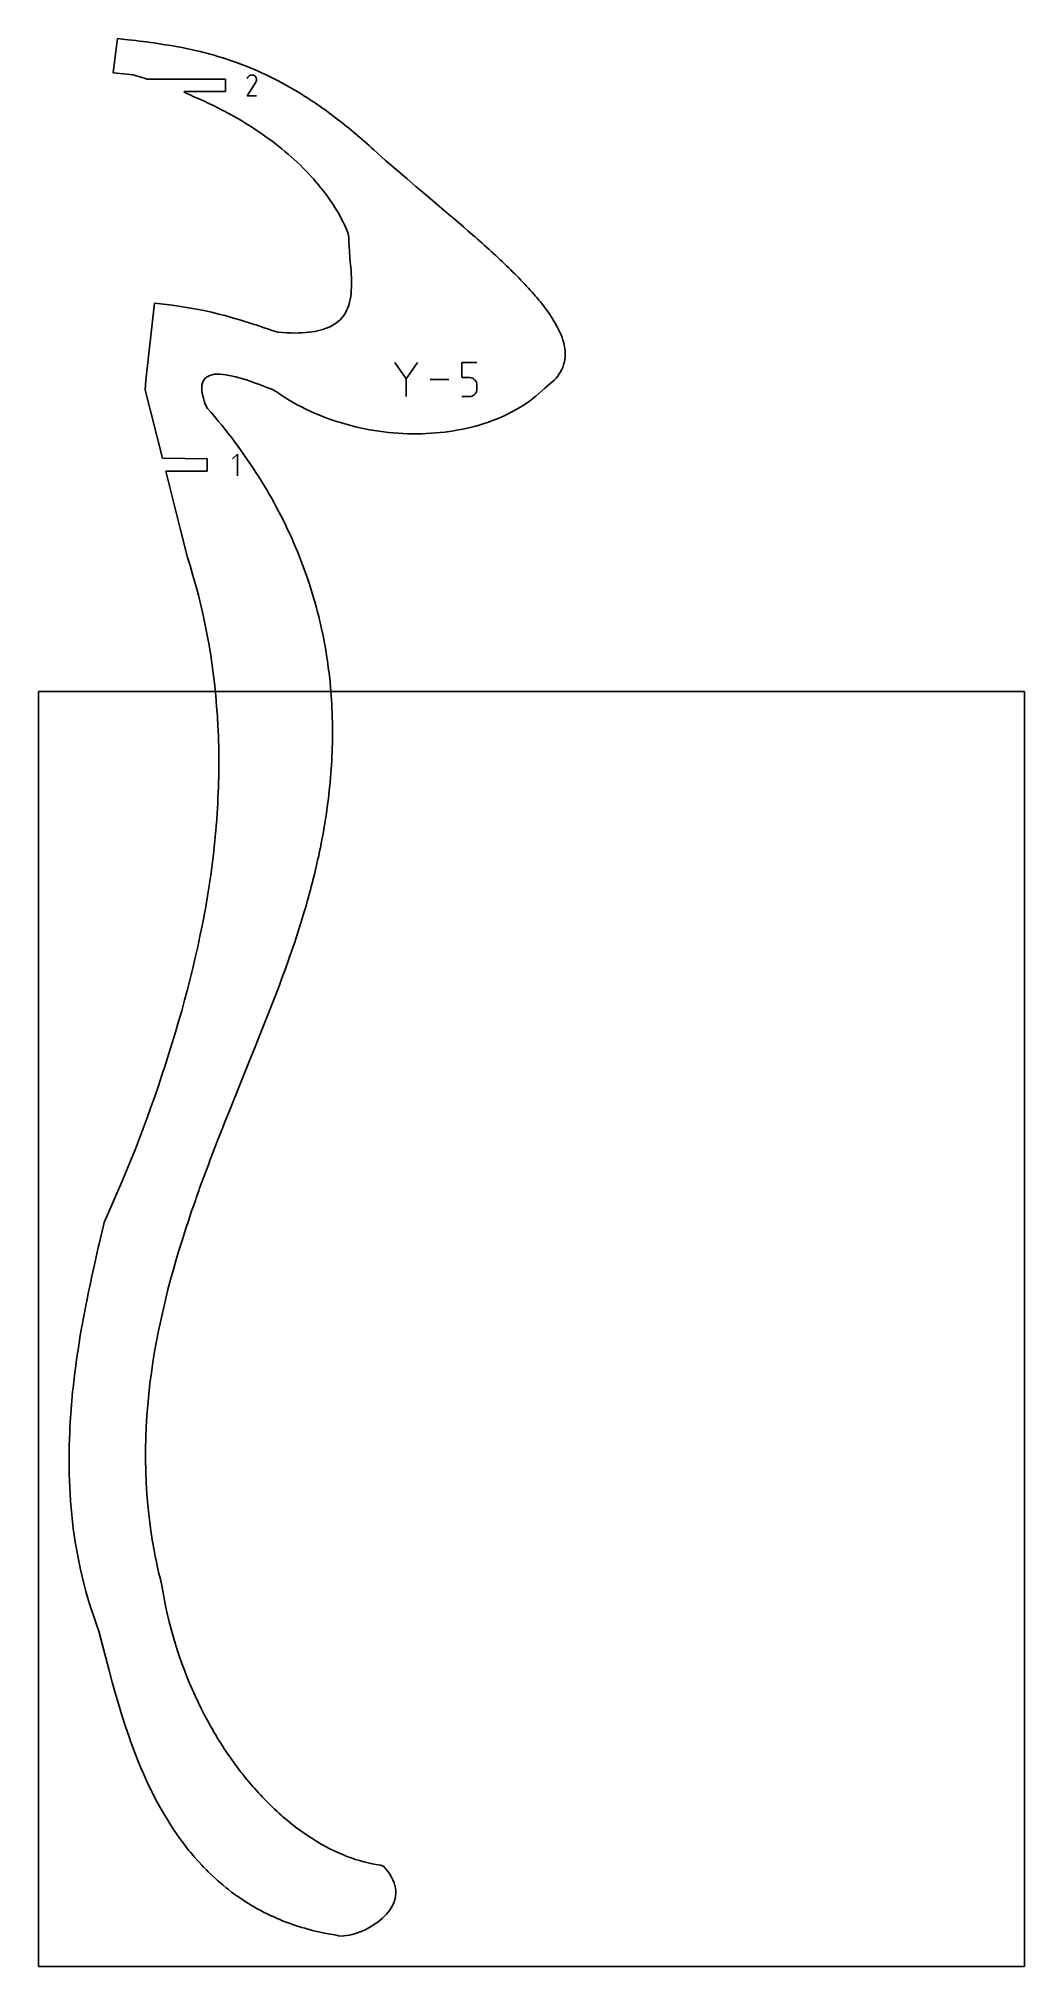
# Model space of a CAD drawing. Extents: x 0 to 216, y 0 to 423.
import ezdxf

# ---------------------------------------------------------------- set-up
doc = ezdxf.new("R2010")
doc.units = 0

msp = doc.modelspace()

# ---------------------------------------------------------------- linework, layer by layer
at = {"layer": 'annotation', "color": 1}
for p, q in [((45.953405, 414.196619), (45.84808, 414.047267)), ((46.079771, 414.321294), (45.953405, 414.196619)), ((46.223336, 414.420292), (46.079771, 414.321294)), ((46.380255, 414.492616), (46.223336, 414.420292)), ((46.546686, 414.537266), (46.380255, 414.492616)), ((46.718786, 414.553246), (46.546686, 414.537266)), ((46.892711, 414.539555), (46.718786, 414.553246)), ((47.064618, 414.495197), (46.892711, 414.539555)), ((47.230664, 414.419171), (47.064618, 414.495197)), ((47.379174, 414.313715), (47.230664, 414.419171)), ((47.230664, 414.419171), (47.230664, 414.419171)), ((47.503345, 414.187168), (47.379174, 414.313715)), ((47.602072, 414.043408), (47.503345, 414.187168)), ((45.712505, 410.001982), (47.580306, 413.008902)), ((47.733863, 410.001982), (45.712505, 410.001982)), ((45.84808, 414.047267), (45.715359, 413.79267)), ((47.580306, 413.008902), (47.582538, 413.011665)), ((47.580306, 413.008902), (47.580306, 413.008902)), ((47.582538, 413.011665), (47.58468, 413.014451)), ((47.58468, 413.014451), (47.586743, 413.017285)), ((47.586743, 413.017285), (47.588744, 413.020189)), ((47.588744, 413.020189), (47.590695, 413.023187)), ((47.590695, 413.023187), (47.59261, 413.026302)), ((47.59261, 413.026302), (47.594505, 413.029558)), ((47.594505, 413.029558), (47.596393, 413.032979)), ((47.596393, 413.032979), (47.598287, 413.036588)), ((47.598287, 413.036588), (47.675408, 413.202173)), ((47.598287, 413.036588), (47.598287, 413.036588)), ((47.674251, 413.886315), (47.602072, 414.043408)), ((47.718778, 413.719766), (47.674251, 413.886315)), ((47.675408, 413.202173), (47.720461, 413.373817)), ((47.73455, 413.547641), (47.718778, 413.719766)), ((47.720461, 413.373817), (47.73455, 413.547641)), ((80.480805, 347.957055), (77.983609, 351.568342)), ((82.977532, 351.568342), (80.480805, 347.957055)), ((92.686034, 348.234287), (92.686034, 351.568107)), ((92.686034, 351.568107), (96.010934, 351.568107)), ((80.480805, 348.247667), (80.480805, 344.081448)), ((89.879329, 347.824895), (85.78588, 347.824895)), ((94.348484, 348.234287), (92.686034, 348.234287)), ((94.646985, 348.207604), (94.348484, 348.234287)), ((94.928067, 348.13065), (94.646985, 348.207604)), ((95.187003, 348.008064), (94.928067, 348.13065)), ((95.419069, 347.844489), (95.187003, 348.008064)), ((95.619538, 347.644564), (95.419069, 347.844489)), ((95.783685, 347.41293), (95.619538, 347.644564)), ((95.906784, 347.154228), (95.783685, 347.41293)), ((95.984109, 346.873099), (95.906784, 347.154228)), ((96.010934, 346.574184), (95.984109, 346.873099)), ((96.010934, 345.746011), (96.010934, 346.574184)), ((96.010934, 346.574184), (96.010934, 346.574184)), ((92.686034, 344.081683), (94.348484, 344.081683)), ((94.348484, 344.081683), (94.646861, 344.108511)), ((94.348484, 344.081683), (94.348484, 344.081683)), ((94.646861, 344.108511), (94.927877, 344.185854)), ((94.927877, 344.185854), (95.186795, 344.309001)), ((95.186795, 344.309001), (95.418876, 344.473243)), ((95.418876, 344.473243), (95.619384, 344.67387)), ((95.619384, 344.67387), (95.783581, 344.90617)), ((95.783581, 344.90617), (95.90673, 345.165434)), ((95.90673, 345.165434), (95.984093, 345.446951)), ((95.984093, 345.446951), (96.010934, 345.746011)), ((43.548785, 331.466229), (42.481684, 330.398826)), ((43.548785, 326.666229), (43.548785, 331.466229))]:
    msp.add_line(p, q, dxfattribs=at)
at = {"layer": 'boundary', "color": 5}
for p, q in [((17.299053, 422.538371), (16.797553, 418.572219)), ((18.87851, 422.359736), (17.299053, 422.538371)), ((16.797553, 418.572219), (16.366465, 415.040113)), ((20.450786, 422.181839), (18.87851, 422.359736)), ((21.276117, 422.0829), (20.450786, 422.181839)), ((22.040317, 421.991191), (21.276117, 422.0829)), ((22.877444, 421.884776), (22.040317, 421.991191)), ((23.638697, 421.787933), (22.877444, 421.884776)), ((24.486996, 421.672242), (23.638697, 421.787933)), ((25.246042, 421.568684), (24.486996, 421.672242)), ((26.104907, 421.442243), (25.246042, 421.568684)), ((26.862379, 421.330583), (26.104907, 421.442243)), ((27.731141, 421.191503), (26.862379, 421.330583)), ((28.487694, 421.070267), (27.731141, 421.191503)), ((29.365754, 420.916815), (28.487694, 421.070267)), ((30.122063, 420.784502), (29.365754, 420.916815)), ((31.008959, 420.615025), (30.122063, 420.784502)), ((31.765788, 420.470226), (31.008959, 420.615025)), ((32.660971, 420.282991), (31.765788, 420.470226)), ((33.418994, 420.124218), (32.660971, 420.282991)), ((34.322006, 419.917563), (33.418994, 420.124218)), ((35.082, 419.743308), (34.322006, 419.917563)), ((35.917262, 419.538821), (35.082, 419.743308)), ((36.755142, 419.324226), (35.917262, 419.538821)), ((37.595564, 419.099486), (36.755142, 419.324226)), ((38.438716, 418.864026), (37.595564, 419.099486)), ((39.284581, 418.617468), (38.438716, 418.864026)), ((40.133272, 418.359347), (39.284581, 418.617468)), ((40.984775, 418.089403), (40.133272, 418.359347)), ((16.366465, 415.040113), (18.647095, 414.793569)), ((18.647095, 414.793569), (20.717871, 414.569879)), ((20.717871, 414.569879), (21.373941, 414.375514)), ((21.373941, 414.375514), (21.947474, 414.20576)), ((21.947474, 414.20576), (22.59154, 414.007578)), ((41.839259, 417.807175), (40.984775, 418.089403)), ((42.696715, 417.512264), (41.839259, 417.807175)), ((43.557259, 417.204294), (42.696715, 417.512264)), ((44.420907, 416.882884), (43.557259, 417.204294)), ((45.287805, 416.547638), (44.420907, 416.882884)), ((46.158116, 416.198084), (45.287805, 416.547638)), ((47.03178, 415.834137), (46.158116, 416.198084)), ((47.908996, 415.455001), (47.03178, 415.834137)), ((48.789781, 415.060568), (47.908996, 415.455001)), ((49.674404, 414.650179), (48.789781, 415.060568)), ((50.562767, 414.223826), (49.674404, 414.650179)), ((51.455121, 413.78085), (50.562767, 414.223826)), ((22.59154, 414.007578), (23.160464, 413.832713)), ((23.160464, 413.832713), (23.730903, 413.650688)), ((23.730903, 413.650688), (40.907583, 413.650688)), ((40.907582, 410.904688), (31.775055, 410.904688)), ((31.775055, 410.904688), (32.27455, 410.548499)), ((32.27455, 410.548499), (32.828329, 410.316786)), ((32.828329, 410.316786), (33.341323, 410.102521)), ((33.341323, 410.102521), (33.886418, 409.867209)), ((33.886418, 409.867209), (34.392205, 409.649323)), ((40.907583, 413.650688), (40.907582, 410.904688)), ((52.351571, 413.320876), (51.455121, 413.78085)), ((53.252227, 412.843675), (52.351571, 413.320876)), ((54.157161, 412.348804), (53.252227, 412.843675)), ((55.066503, 411.835858), (54.157161, 412.348804)), ((55.980555, 411.304333), (55.066503, 411.835858)), ((56.899294, 410.754187), (55.980555, 411.304333)), ((57.822941, 410.184768), (56.899294, 410.754187)), ((58.3162, 409.872702), (57.822941, 410.184768)), ((58.751602, 409.59565), (58.3162, 409.872702)), ((34.392205, 409.649323), (34.928803, 409.410349)), ((34.928803, 409.410349), (35.427247, 409.188848)), ((35.427247, 409.188848), (35.955521, 408.946195)), ((35.955521, 408.946195), (36.446538, 408.721143)), ((36.446538, 408.721143), (36.966618, 408.4751)), ((36.966618, 408.4751), (37.45015, 408.24676)), ((37.45015, 408.24676), (37.962188, 407.997036)), ((37.962188, 407.997036), (38.438129, 407.765424)), ((38.438129, 407.765424), (38.942236, 407.512188)), ((38.942236, 407.512188), (39.410524, 407.277592)), ((39.410524, 407.277592), (39.906776, 407.02071)), ((39.906776, 407.02071), (40.367345, 406.783015)), ((40.367345, 406.783015), (40.85586, 406.522833)), ((40.85586, 406.522833), (41.308709, 406.282235)), ((41.308709, 406.282235), (41.789592, 406.018609)), ((41.789592, 406.018609), (42.707921, 405.508218)), ((59.246114, 409.274126), (58.751602, 409.59565)), ((59.685466, 408.986686), (59.246114, 409.274126)), ((60.181205, 408.655578), (59.685466, 408.986686)), ((60.624665, 408.357451), (60.181205, 408.655578)), ((61.121724, 408.016446), (60.624665, 408.357451)), ((61.569428, 407.707364), (61.121724, 408.016446)), ((62.067775, 407.356614), (61.569428, 407.707364)), ((62.519885, 407.036282), (62.067775, 407.356614)), ((63.019547, 406.675698), (62.519885, 407.036282)), ((63.476186, 406.343805), (63.019547, 406.675698)), ((63.977242, 405.973176), (63.476186, 406.343805)), ((64.438615, 405.629432), (63.977242, 405.973176)), ((42.707921, 405.508218), (43.61082, 404.991813)), ((43.61082, 404.991813), (44.498462, 404.469501)), ((44.498462, 404.469501), (45.370811, 403.941466)), ((45.370811, 403.941466), (46.227847, 403.407722)), ((46.227847, 403.407722), (47.069695, 402.868649)), ((47.069695, 402.868649), (47.896254, 402.324291)), ((47.896254, 402.324291), (48.707679, 401.774742)), ((48.707679, 401.774742), (49.503952, 401.220166)), ((64.941032, 405.248788), (64.438615, 405.629432)), ((65.407207, 404.892972), (64.941032, 405.248788)), ((65.911035, 404.502221), (65.407207, 404.892972)), ((66.382199, 404.134038), (65.911035, 404.502221)), ((66.887513, 403.733054), (66.382199, 404.134038)), ((67.363838, 403.352122), (66.887513, 403.733054)), ((67.8707, 402.940893), (67.363838, 403.352122)), ((68.352383, 402.5469), (67.8707, 402.940893)), ((68.860777, 402.125292), (68.352383, 402.5469)), ((69.347897, 401.717949), (68.860777, 402.125292)), ((69.857914, 401.286086), (69.347897, 401.717949)), ((49.503952, 401.220166), (50.285012, 400.660805)), ((50.285012, 400.660805), (51.050884, 400.096666)), ((51.050884, 400.096666), (51.801603, 399.527988)), ((51.801603, 399.527988), (52.537221, 398.954755)), ((52.537221, 398.954755), (53.25773, 398.377365)), ((53.25773, 398.377365), (53.96315, 397.795839)), ((53.96315, 397.795839), (54.653423, 397.210172)), ((54.653423, 397.210172), (55.328597, 396.620746)), ((70.350643, 400.865257), (69.857914, 401.286086)), ((70.862324, 400.422848), (70.350643, 400.865257)), ((71.360803, 399.988099), (70.862324, 400.422848)), ((71.874225, 399.535324), (71.360803, 399.988099)), ((72.378641, 399.086327), (71.874225, 399.535324)), ((72.893908, 398.622909), (72.378641, 399.086327)), ((73.404451, 398.159534), (72.893908, 398.622909)), ((74.253121, 397.398084), (73.404451, 398.159534)), ((75.109562, 396.622519), (74.253121, 397.398084)), ((55.328597, 396.620746), (55.988649, 396.027639)), ((55.988649, 396.027639), (56.633621, 395.430908)), ((56.633621, 395.430908), (57.263483, 394.830756)), ((57.263483, 394.830756), (57.878228, 394.227269)), ((57.878228, 394.227269), (58.477899, 393.620676)), ((58.477899, 393.620676), (59.062443, 393.011085)), ((59.062443, 393.011085), (59.63188, 392.398601)), ((75.994498, 395.844783), (75.109562, 396.622519)), ((76.900241, 395.041365), (75.994498, 395.844783)), ((78.74011, 393.459817), (76.900241, 395.041365)), ((80.696601, 391.762497), (78.74011, 393.459817)), ((59.63188, 392.398601), (60.186204, 391.783516)), ((60.186204, 391.783516), (60.725373, 391.165681)), ((60.725373, 391.165681), (61.24936, 390.545479)), ((61.24936, 390.545479), (61.758269, 389.922852)), ((61.758269, 389.922852), (62.251984, 389.298164)), ((62.251984, 389.298164), (62.730546, 388.671521)), ((82.618079, 390.138552), (80.696601, 391.762497)), ((84.709245, 388.354722), (82.618079, 390.138552)), ((62.730546, 388.671521), (63.193878, 388.042918)), ((63.193878, 388.042918), (63.642024, 387.412615)), ((63.642024, 387.412615), (64.074971, 386.780705)), ((64.074971, 386.780705), (64.492739, 386.147237)), ((64.492739, 386.147237), (64.895214, 385.512483)), ((64.895214, 385.512483), (65.282389, 384.876538)), ((65.282389, 384.876538), (65.654327, 384.239588)), ((85.697561, 387.522824), (84.709245, 388.354722)), ((86.76923, 386.612158), (85.697561, 387.522824)), ((87.762752, 385.774675), (86.76923, 386.612158)), ((88.849823, 384.849309), (87.762752, 385.774675)), ((89.843321, 384.007827), (88.849823, 384.849309)), ((65.654327, 384.239588), (66.011004, 383.601752)), ((66.011004, 383.601752), (66.352379, 382.963023)), ((66.352379, 382.963023), (66.67842, 382.3237)), ((66.67842, 382.3237), (66.989036, 381.683835)), ((66.989036, 381.683835), (67.284348, 381.043698)), ((67.284348, 381.043698), (67.564303, 380.403161)), ((67.564303, 380.403161), (67.828844, 379.762568)), ((90.939377, 383.070127), (89.843321, 384.007827)), ((91.927573, 382.226081), (90.939377, 383.070127)), ((93.025997, 381.277986), (91.927573, 382.226081)), ((94.003511, 380.433116), (93.025997, 381.277986)), ((95.097426, 379.47729), (94.003511, 380.433116)), ((67.828844, 379.762568), (67.944003, 378.944277)), ((67.944003, 378.944277), (67.965979, 377.982492)), ((67.965979, 377.982492), (68.011302, 377.007321)), ((68.011302, 377.007321), (68.074418, 376.02224)), ((95.582592, 379.053055), (95.097426, 379.47729)), ((96.123552, 378.574728), (95.582592, 379.053055)), ((96.603921, 378.150949), (96.123552, 378.574728)), ((97.14116, 377.671556), (96.603921, 378.150949)), ((97.616093, 377.248314), (97.14116, 377.671556)), ((98.148768, 376.767943), (97.616093, 377.248314)), ((98.617442, 376.345552), (98.148768, 376.767943)), ((99.144582, 375.864789), (98.617442, 376.345552)), ((68.074418, 376.02224), (68.196196, 374.455225)), ((68.196196, 374.455225), (68.266895, 373.617853)), ((68.266895, 373.617853), (68.353955, 372.465971)), ((68.353955, 372.465971), (68.420413, 371.639337)), ((99.606362, 375.443353), (99.144582, 375.864789)), ((100.127059, 374.962204), (99.606362, 375.443353)), ((100.581187, 374.541883), (100.127059, 374.962204)), ((101.094511, 374.060632), (100.581187, 374.541883)), ((101.540281, 373.641648), (101.094511, 374.060632)), ((102.045341, 373.160745), (101.540281, 373.641648)), ((102.482052, 372.743356), (102.045341, 373.160745)), ((102.9779, 372.262977), (102.482052, 372.743356)), ((103.404731, 371.847296), (102.9779, 372.262977)), ((103.890356, 371.367775), (103.404731, 371.847296)), ((68.420413, 371.639337), (68.453832, 371.066747)), ((68.453832, 371.066747), (68.501431, 370.093491)), ((68.520545, 368.191575), (68.479916, 367.269851)), ((68.501431, 370.093491), (68.52569, 369.134016)), ((68.52569, 369.134016), (68.520545, 368.191575)), ((104.30663, 370.954025), (103.890356, 371.367775)), ((104.781134, 370.475458), (104.30663, 370.954025)), ((105.186022, 370.063815), (104.781134, 370.475458)), ((105.648388, 369.586767), (105.186022, 370.063815)), ((106.041248, 369.177414), (105.648388, 369.586767)), ((106.490576, 368.701953), (106.041248, 369.177414)), ((106.870557, 368.295105), (106.490576, 368.701953)), ((107.305812, 367.821567), (106.870557, 368.295105)), ((107.672157, 367.417379), (107.305812, 367.821567)), ((25.400599, 364.546966), (23.521406, 347.649099)), ((27.37444, 364.336013), (25.400599, 364.546966)), ((29.267728, 364.100776), (27.37444, 364.336013)), ((31.090581, 363.841165), (29.267728, 364.100776)), ((32.852792, 363.556554), (31.090581, 363.841165)), ((34.564019, 363.246208), (32.852792, 363.556554)), ((67.732497, 363.539715), (67.4654, 362.935328)), ((67.925331, 364.090276), (67.732497, 363.539715)), ((68.111961, 364.738533), (67.925331, 364.090276)), ((68.240352, 365.326804), (68.111961, 364.738533)), ((68.35793, 366.012848), (68.240352, 365.326804)), ((68.431299, 366.633704), (68.35793, 366.012848)), ((68.479916, 367.269851), (68.431299, 366.633704)), ((108.092352, 366.945996), (107.672157, 367.417379)), ((108.444309, 366.544668), (108.092352, 366.945996)), ((108.848467, 366.075842), (108.444309, 366.544668)), ((109.185257, 365.67751), (108.848467, 366.075842)), ((109.572413, 365.211315), (109.185257, 365.67751)), ((109.893209, 364.816237), (109.572413, 365.211315)), ((110.566386, 363.96148), (109.893209, 364.816237)), ((111.203037, 363.113622), (110.566386, 363.96148)), ((36.233773, 362.909829), (34.564019, 363.246208)), ((37.87148, 362.546443), (36.233773, 362.909829)), ((39.486384, 362.155817), (37.87148, 362.546443)), ((41.087729, 361.737267), (39.486384, 362.155817)), ((42.684836, 361.290184), (41.087729, 361.737267)), ((43.800674, 360.964515), (42.684836, 361.290184)), ((44.286961, 360.814119), (43.800674, 360.964515)), ((45.399358, 360.471346), (44.286961, 360.814119)), ((45.903261, 360.308185), (45.399358, 360.471346)), ((47.018877, 359.948431), (45.903261, 360.308185)), ((47.543067, 359.772152), (47.018877, 359.948431)), ((48.668229, 359.395103), (47.543067, 359.772152)), ((49.215707, 359.205194), (48.668229, 359.395103)), ((50.356489, 358.810953), (49.215707, 359.205194)), ((63.758157, 359.35833), (63.287736, 359.15017)), ((64.463567, 359.725386), (63.758157, 359.35833)), ((65.006654, 360.07334), (64.463567, 359.725386)), ((65.584799, 360.509314), (65.006654, 360.07334)), ((66.026881, 360.915469), (65.584799, 360.509314)), ((66.489737, 361.413719), (66.026881, 360.915469)), ((66.839541, 361.873274), (66.489737, 361.413719)), ((67.198693, 362.427653), (66.839541, 361.873274)), ((67.4654, 362.935328), (67.198693, 362.427653)), ((111.801293, 362.27287), (111.203037, 363.113622)), ((112.359354, 361.440018), (111.801293, 362.27287)), ((112.875462, 360.615378), (112.359354, 361.440018)), ((113.139416, 360.171176), (112.875462, 360.615378)), ((113.587598, 359.359773), (113.139416, 360.171176)), ((113.885051, 358.774344), (113.587598, 359.359773)), ((50.930462, 358.606946), (50.356489, 358.810953)), ((52.424256, 358.167459), (50.930462, 358.606946)), ((53.394958, 358.092934), (52.424256, 358.167459)), ((54.327566, 358.040313), (53.394958, 358.092934)), ((55.222783, 358.009105), (54.327566, 358.040313)), ((56.081041, 357.999073), (55.222783, 358.009105)), ((56.903198, 358.009505), (56.081041, 357.999073)), ((57.689906, 358.040112), (56.903198, 358.009505)), ((58.441797, 358.090476), (57.689906, 358.040112)), ((59.159573, 358.160062), (58.441797, 358.090476)), ((59.843887, 358.248455), (59.159573, 358.160062)), ((60.495473, 358.355267), (59.843887, 358.248455)), ((61.115085, 358.480007), (60.495473, 358.355267)), ((61.703393, 358.622363), (61.115085, 358.480007)), ((62.261095, 358.781731), (61.703393, 358.622363)), ((62.788958, 358.957739), (62.261095, 358.781731)), ((63.287736, 359.15017), (62.788958, 358.957739)), ((114.171876, 358.16038), (113.885051, 358.774344)), ((114.415872, 357.585893), (114.171876, 358.16038)), ((114.645048, 356.983523), (114.415872, 357.585893)), ((114.832584, 356.42065), (114.645048, 356.983523)), ((115.000935, 355.830656), (114.832584, 356.42065)), ((115.128921, 355.280283), (115.000935, 355.830656)), ((115.233194, 354.703394), (115.128921, 355.280283)), ((114.803539, 350.479771), (114.987731, 350.996311)), ((114.987731, 350.996311), (115.127142, 351.48986)), ((115.127142, 351.48986), (115.234385, 352.02266)), ((115.298864, 354.166156), (115.233194, 354.703394)), ((115.234385, 352.02266), (115.302528, 352.531444)), ((115.335788, 353.603196), (115.298864, 354.166156)), ((115.302528, 352.531444), (115.336026, 353.079773)), ((115.336026, 353.079773), (115.335788, 353.603196)), ((23.521406, 347.649099), (23.331535, 345.551284)), ((35.719531, 345.939405), (35.76124, 346.554163)), ((35.76124, 346.554163), (35.881428, 347.090254)), ((35.881428, 347.090254), (36.100667, 347.601703)), ((36.100667, 347.601703), (36.494283, 348.110726)), ((36.494283, 348.110726), (36.898039, 348.432149)), ((36.898039, 348.432149), (37.497563, 348.719302)), ((37.497563, 348.719302), (37.992911, 348.859882)), ((37.992911, 348.859882), (38.535624, 348.947128)), ((38.535624, 348.947128), (39.121332, 348.984602)), ((39.121332, 348.984602), (39.745938, 348.975925)), ((39.745938, 348.975925), (40.405143, 348.924547)), ((40.405143, 348.924547), (41.002136, 348.845904)), ((41.002136, 348.845904), (41.712878, 348.725001)), ((41.712878, 348.725001), (42.446025, 348.571933)), ((42.446025, 348.571933), (43.197381, 348.390011)), ((43.197381, 348.390011), (43.962825, 348.182925)), ((43.962825, 348.182925), (44.738034, 347.954028)), ((44.738034, 347.954028), (45.518664, 347.707061)), ((45.518664, 347.707061), (46.300456, 347.445419)), ((46.300456, 347.445419), (47.07901, 347.172745)), ((47.07901, 347.172745), (48.36934, 346.696255)), ((48.36934, 346.696255), (49.838456, 346.131832)), ((111.365252, 346.378465), (111.904743, 346.784575)), ((111.904743, 346.784575), (112.428445, 347.22837)), ((112.428445, 347.22837), (112.882227, 347.653566)), ((112.882227, 347.653566), (113.316268, 348.116776)), ((113.316268, 348.116776), (113.687233, 348.560073)), ((113.687233, 348.560073), (114.034727, 349.041775)), ((114.034727, 349.041775), (114.325582, 349.502652)), ((114.325582, 349.502652), (114.58986, 350.002157)), ((114.58986, 350.002157), (114.803539, 350.479771)), ((23.331535, 345.551284), (27.119037, 330.589228)), ((35.760884, 345.242488), (35.719531, 345.939405)), ((35.89027, 344.459846), (35.760884, 345.242488)), ((36.081202, 343.691573), (35.89027, 344.459846)), ((36.260654, 343.116738), (36.081202, 343.691573)), ((36.433694, 342.622136), (36.260654, 343.116738)), ((36.632641, 342.103385), (36.433694, 342.622136)), ((49.838456, 346.131832), (51.21215, 345.58889)), ((51.21215, 345.58889), (52.222759, 345.011564)), ((52.222759, 345.011564), (53.084285, 344.427737)), ((53.084285, 344.427737), (53.95966, 343.863096)), ((53.95966, 343.863096), (54.848408, 343.318036)), ((54.848408, 343.318036), (55.749943, 342.792347)), ((55.749943, 342.792347), (56.663827, 342.285894)), ((56.663827, 342.285894), (57.589427, 341.799063)), ((106.007399, 342.076515), (106.759784, 342.57208)), ((106.759784, 342.57208), (107.493884, 343.086792)), ((107.493884, 343.086792), (108.209133, 343.620598)), ((108.209133, 343.620598), (108.905049, 344.173544)), ((108.905049, 344.173544), (109.581092, 344.745522)), ((109.581092, 344.745522), (110.236773, 345.336745)), ((110.236773, 345.336745), (110.871625, 345.946912)), ((110.871625, 345.946912), (111.365252, 346.378465)), ((36.981625, 341.481096), (36.632641, 342.103385)), ((37.779786, 340.561918), (36.981625, 341.481096)), ((38.564794, 339.640142), (37.779786, 340.561918)), ((39.336771, 338.715961), (38.564794, 339.640142)), ((40.095658, 337.789237), (39.336771, 338.715961)), ((57.589427, 341.799063), (58.526154, 341.331481)), ((58.526154, 341.331481), (59.473484, 340.883309)), ((59.473484, 340.883309), (60.430918, 340.454385)), ((60.430918, 340.454385), (61.397897, 340.04486)), ((61.397897, 340.04486), (62.373693, 339.65486)), ((62.373693, 339.65486), (63.357872, 339.284026)), ((63.357872, 339.284026), (64.349852, 338.932666)), ((64.349852, 338.932666), (65.348993, 338.600555)), ((65.348993, 338.600555), (66.35481, 338.287887)), ((66.35481, 338.287887), (67.366628, 337.994649)), ((96.678313, 337.88738), (97.596064, 338.172549)), ((97.596064, 338.172549), (98.501573, 338.476687)), ((98.501573, 338.476687), (99.394252, 338.800122)), ((99.394252, 338.800122), (100.273557, 339.142705)), ((100.273557, 339.142705), (101.138913, 339.5044)), ((101.138913, 339.5044), (101.989801, 339.885236)), ((101.989801, 339.885236), (102.825618, 340.285203)), ((102.825618, 340.285203), (103.645798, 340.704375)), ((103.645798, 340.704375), (104.449886, 341.142604)), ((104.449886, 341.142604), (105.237293, 341.599968)), ((105.237293, 341.599968), (106.007399, 342.076515)), ((40.841506, 336.860092), (40.095658, 337.789237)), ((41.574456, 335.928656), (40.841506, 336.860092)), ((42.294627, 334.994923), (41.574456, 335.928656)), ((43.001885, 334.058924), (42.294627, 334.994923)), ((43.696456, 333.120823), (43.001885, 334.058924)), ((67.366628, 337.994649), (68.383922, 337.720588)), ((68.383922, 337.720588), (69.406097, 337.465899)), ((69.406097, 337.465899), (70.432502, 337.230635)), ((70.432502, 337.230635), (71.462644, 337.014653)), ((71.462644, 337.014653), (72.495917, 336.817952)), ((72.495917, 336.817952), (73.531681, 336.640654)), ((73.531681, 336.640654), (74.569337, 336.48266)), ((74.569337, 336.48266), (75.608376, 336.343991)), ((75.608376, 336.343991), (76.648117, 336.224688)), ((76.648117, 336.224688), (77.687949, 336.124711)), ((77.687949, 336.124711), (78.727393, 336.043986)), ((78.727393, 336.043986), (79.765738, 335.982691)), ((79.765738, 335.982691), (80.802423, 335.940608)), ((80.802423, 335.940608), (81.836891, 335.917767)), ((81.836891, 335.917767), (82.868467, 335.914346)), ((82.868467, 335.914346), (83.896566, 335.930085)), ((83.896566, 335.930085), (84.920649, 335.965134)), ((84.920649, 335.965134), (85.940092, 336.01952)), ((85.940092, 336.01952), (86.95429, 336.093164)), ((86.95429, 336.093164), (87.962661, 336.185943)), ((87.962661, 336.185943), (88.96458, 336.298223)), ((88.96458, 336.298223), (89.959484, 336.429629)), ((89.959484, 336.429629), (90.94684, 336.580153)), ((90.94684, 336.580153), (91.925973, 336.750061)), ((91.925973, 336.750061), (92.89632, 336.939109)), ((92.89632, 336.939109), (93.857327, 337.147399)), ((93.857327, 337.147399), (94.808383, 337.374906)), ((94.808383, 337.374906), (95.748922, 337.621562)), ((95.748922, 337.621562), (96.678313, 337.88738)), ((27.119037, 330.589228), (36.888686, 330.439229)), ((36.888686, 330.439229), (36.888687, 327.693228)), ((44.378269, 332.180658), (43.696456, 333.120823)), ((45.047452, 331.238465), (44.378269, 332.180658)), ((45.704017, 330.2943), (45.047452, 331.238465)), ((46.348097, 329.348218), (45.704017, 330.2943)), ((36.888687, 327.693228), (27.900403, 327.693229)), ((27.900403, 327.693229), (31.016604, 315.192377)), ((46.979755, 328.400338), (46.348097, 329.348218)), ((47.598894, 327.450617), (46.979755, 328.400338)), ((48.205702, 326.499133), (47.598894, 327.450617)), ((48.800192, 325.546033), (48.205702, 326.499133)), ((49.382397, 324.591393), (48.800192, 325.546033)), ((49.952482, 323.635034), (49.382397, 324.591393)), ((50.510354, 322.677267), (49.952482, 323.635034)), ((51.056117, 321.71817), (50.510354, 322.677267)), ((51.589902, 320.757573), (51.056117, 321.71817)), ((52.111643, 319.795721), (51.589902, 320.757573)), ((52.621514, 318.832635), (52.111643, 319.795721)), ((53.119515, 317.868383), (52.621514, 318.832635)), ((53.605719, 316.902937), (53.119515, 317.868383)), ((31.016604, 315.192377), (32.610539, 308.828262)), ((54.080184, 315.936457), (53.605719, 316.902937)), ((54.542944, 314.968918), (54.080184, 315.936457)), ((54.994062, 314.000582), (54.542944, 314.968918)), ((55.433594, 313.031255), (54.994062, 314.000582)), ((55.861685, 312.061133), (55.433594, 313.031255)), ((32.610539, 308.828262), (33.176493, 307.013728)), ((56.278332, 311.090057), (55.861685, 312.061133)), ((56.683559, 310.118473), (56.278332, 311.090057)), ((57.077437, 309.146155), (56.683559, 310.118473)), ((57.460053, 308.173312), (57.077437, 309.146155)), ((33.176493, 307.013728), (33.816373, 304.857254)), ((33.816373, 304.857254), (34.42151, 302.693218)), ((57.831493, 307.199857), (57.460053, 308.173312)), ((58.191812, 306.225963), (57.831493, 307.199857)), ((58.541048, 305.251684), (58.191812, 306.225963)), ((58.879288, 304.276993), (58.541048, 305.251684)), ((59.096261, 303.640267), (58.879288, 304.276993)), ((34.42151, 302.693218), (34.991664, 300.522051)), ((34.991664, 300.522051), (35.527158, 298.343762)), ((59.313099, 302.963964), (59.096261, 303.640267)), ((59.72464, 301.69376), (59.313099, 302.963964)), ((59.929059, 301.009084), (59.72464, 301.69376)), ((60.310175, 299.746699), (59.929059, 301.009084)), ((35.527158, 298.343762), (36.028062, 296.158529)), ((36.028062, 296.158529), (36.494417, 293.966635)), ((60.501941, 299.053976), (60.310175, 299.746699)), ((60.85347, 297.799443), (60.501941, 299.053976)), ((61.032384, 297.09911), (60.85347, 297.799443)), ((61.355123, 295.852323), (61.032384, 297.09911)), ((61.521025, 295.144779), (61.355123, 295.852323)), ((36.494417, 293.966635), (36.926258, 291.768068)), ((36.926258, 291.768068), (37.323876, 289.563072)), ((61.815706, 293.906078), (61.521025, 295.144779)), ((61.968466, 293.191762), (61.815706, 293.906078)), ((62.235893, 291.960934), (61.968466, 293.191762)), ((62.375307, 291.240279), (62.235893, 291.960934)), ((37.323876, 289.563072), (37.687325, 287.351851)), ((37.687325, 287.351851), (38.01672, 285.13451)), ((62.616092, 290.017603), (62.375307, 291.240279)), ((62.742181, 289.291003), (62.616092, 290.017603)), ((62.957162, 288.07637), (62.742181, 289.291003)), ((63.0698, 287.34425), (62.957162, 288.07637)), ((63.259678, 286.137708), (63.0698, 287.34425)), ((38.01672, 285.13451), (38.312244, 282.911196)), ((63.358856, 285.400604), (63.259678, 286.137708)), ((63.524328, 284.202256), (63.358856, 285.400604)), ((63.610021, 283.460549), (63.524328, 284.202256)), ((63.751738, 282.270406), (63.610021, 283.460549)), ((38.312244, 282.911196), (38.574068, 280.681973)), ((38.574068, 280.681973), (38.802351, 278.447076)), ((63.82398, 281.524581), (63.751738, 282.270406)), ((63.942727, 280.342619), (63.82398, 281.524581)), ((64.001564, 279.593148), (63.942727, 280.342619)), ((64.09791, 278.419496), (64.001564, 279.593148)), ((38.802351, 278.447076), (38.997277, 276.206649)), ((38.997277, 276.206649), (39.158951, 273.960685)), ((64.143371, 277.666861), (64.09791, 278.419496)), ((64.217988, 276.5015), (64.143371, 277.666861)), ((64.250258, 275.74619), (64.217988, 276.5015)), ((64.303904, 274.589026), (64.250258, 275.74619)), ((39.158951, 273.960685), (39.287719, 271.709579)), ((39.287719, 271.709579), (39.313814, 271.200164)), ((39.313814, 271.200164), (39.383752, 269.453271)), ((64.323006, 273.831461), (64.303904, 274.589026)), ((64.356187, 272.682714), (64.323006, 273.831461)), ((64.362354, 271.923506), (64.356187, 272.682714)), ((64.375834, 270.782967), (64.362354, 271.923506)), ((64.369251, 270.022581), (64.375834, 270.782967)), ((39.383752, 269.453271), (39.40261, 268.938222)), ((39.40261, 268.938222), (39.447143, 267.191922)), ((39.447143, 267.191922), (39.458666, 266.671845)), ((39.458666, 266.671845), (39.478332, 264.925648)), ((64.246841, 265.128818), (64.288826, 266.244286)), ((64.288826, 266.244286), (64.3203, 267.005532)), ((64.3203, 267.005532), (64.344436, 268.129408)), ((64.344436, 268.129408), (64.363587, 268.890508)), ((64.363587, 268.890508), (64.369251, 270.022581)), ((39.474162, 262.12642), (39.444699, 260.378954)), ((39.477391, 262.654658), (39.474162, 262.12642)), ((39.482522, 264.401181), (39.477391, 262.654658)), ((39.478332, 264.925648), (39.482522, 264.401181)), ((64.012621, 261.402166), (64.088613, 262.500934)), ((64.088613, 262.500934), (64.143952, 263.260877)), ((64.143952, 263.260877), (64.203265, 264.367975)), ((64.203265, 264.367975), (64.246841, 265.128818)), ((39.380402, 258.098805), (39.36238, 257.564941)), ((39.434073, 259.84756), (39.380402, 258.098805)), ((39.444699, 260.378954), (39.434073, 259.84756)), ((63.668222, 257.714824), (63.775776, 258.796757)), ((63.775776, 258.796757), (63.85374, 259.553234)), ((63.85374, 259.553234), (63.945807, 260.643642)), ((63.945807, 260.643642), (64.012621, 261.402166)), ((39.158332, 253.525473), (39.125802, 252.988745)), ((39.259581, 255.278661), (39.158332, 253.525473)), ((39.284874, 255.814329), (39.259581, 255.278661)), ((39.36238, 257.564941), (39.284874, 255.814329)), ((63.111989, 253.323984), (63.221118, 254.071274)), ((63.221118, 254.071274), (63.35793, 255.136378)), ((63.35793, 255.136378), (63.457068, 255.88726)), ((63.457068, 255.88726), (63.579518, 256.960825)), ((63.579518, 256.960825), (63.668222, 257.714824)), ((38.961605, 250.695499), (38.813627, 248.935742)), ((39.001191, 251.232612), (38.961605, 250.695499)), ((39.125802, 252.988745), (39.001191, 251.232612)), ((62.374732, 248.698363), (62.551133, 249.737925)), ((62.551133, 249.737925), (62.678942, 250.476235)), ((62.678942, 250.476235), (62.842706, 251.524265)), ((62.842706, 251.524265), (62.961411, 252.267326)), ((62.961411, 252.267326), (63.111989, 253.323984)), ((38.542776, 246.099483), (38.348825, 244.33062)), ((38.59605, 246.635027), (38.542776, 246.099483)), ((38.767074, 248.399008), (38.59605, 246.635027)), ((38.813627, 248.935742), (38.767074, 248.399008)), ((61.552948, 244.464167), (61.705285, 245.184979)), ((61.705285, 245.184979), (61.905207, 246.207197)), ((61.905207, 246.207197), (62.049849, 246.934416)), ((62.049849, 246.934416), (62.238271, 247.965314)), ((62.238271, 247.965314), (62.374732, 248.698363)), ((38.006167, 241.491871), (37.766626, 239.711266)), ((38.072247, 242.022685), (38.006167, 241.491871)), ((38.289022, 243.79705), (38.072247, 242.022685)), ((38.348825, 244.33062), (38.289022, 243.79705)), ((60.564061, 240.030377), (60.795104, 241.025857)), ((60.795104, 241.025857), (60.961216, 241.732307)), ((60.961216, 241.732307), (61.182518, 242.736809)), ((61.182518, 242.736809), (61.342063, 243.45072)), ((61.342063, 243.45072), (61.552948, 244.464167)), ((37.354731, 236.873915), (37.070018, 235.078815)), ((37.432441, 237.396583), (37.354731, 236.873915)), ((37.694566, 239.184059), (37.432441, 237.396583)), ((37.766626, 239.711266), (37.694566, 239.184059)), ((59.542053, 235.99771), (59.724845, 236.67857)), ((59.724845, 236.67857), (59.973746, 237.655654)), ((59.973746, 237.655654), (60.15151, 238.345594)), ((60.15151, 238.345594), (60.391813, 239.33198)), ((60.391813, 239.33198), (60.564061, 240.030377)), ((36.679806, 232.758069), (36.591866, 232.247138)), ((36.986988, 234.561527), (36.679806, 232.758069)), ((37.070018, 235.078815), (36.986988, 234.561527)), ((58.370969, 231.791169), (58.642368, 232.739316)), ((58.642368, 232.739316), (58.833391, 233.400675)), ((58.833391, 233.400675), (59.09785, 234.358641)), ((59.09785, 234.358641), (59.284995, 235.03003)), ((59.284995, 235.03003), (59.542053, 235.99771)), ((36.169729, 229.930963), (35.817474, 228.108453)), ((36.262148, 230.434624), (36.169729, 229.930963)), ((36.591866, 232.247138), (36.262148, 230.434624)), ((56.931265, 227.089238), (57.50156, 228.929493)), ((57.50156, 228.929493), (57.898952, 230.2023)), ((57.898952, 230.2023), (58.176665, 231.140323)), ((58.176665, 231.140323), (58.370969, 231.791169)), ((35.346239, 225.779821), (34.848947, 223.448916)), ((35.817474, 228.108453), (35.346239, 225.779821)), ((55.684681, 223.32105), (55.939924, 224.067448)), ((55.939924, 224.067448), (56.527709, 225.86367)), ((56.527709, 225.86367), (56.931265, 227.089238)), ((34.326044, 221.115832), (33.777888, 218.780911)), ((34.848947, 223.448916), (34.326044, 221.115832)), ((54.111697, 218.84777), (54.652733, 220.339639)), ((54.652733, 220.339639), (55.044742, 221.462832)), ((55.044742, 221.462832), (55.306002, 222.207697)), ((55.306002, 222.207697), (55.684681, 223.32105)), ((33.205077, 216.444213), (32.608034, 214.106141)), ((33.777888, 218.780911), (33.205077, 216.444213)), ((52.734615, 215.096794), (53.291902, 216.578105)), ((53.291902, 216.578105), (54.111697, 218.84777)), ((31.987374, 211.766658), (31.343558, 209.425948)), ((32.608034, 214.106141), (31.987374, 211.766658)), ((50.384035, 208.949343), (51.298151, 211.314698)), ((51.298151, 211.314698), (51.866169, 212.781715)), ((51.866169, 212.781715), (52.734615, 215.096794)), ((30.677112, 207.084441), (29.988553, 204.742373)), ((31.343558, 209.425948), (30.677112, 207.084441)), ((49.220321, 206.028423), (50.384035, 208.949343)), ((29.988553, 204.742373), (29.278494, 202.399843)), ((47.286602, 201.172771), (49.220321, 206.028423)), ((28.547498, 200.057085), (27.796181, 197.714452)), ((29.278494, 202.399843), (28.547498, 200.057085)), ((46.143907, 198.349467), (47.286602, 201.172771)), ((27.025114, 195.372169), (26.23478, 193.03055)), ((27.796181, 197.714452), (27.025114, 195.372169)), ((44.072927, 193.239989), (46.143907, 198.349467)), ((25.42596, 190.689847), (24.599263, 188.35032)), ((26.23478, 193.03055), (25.42596, 190.689847)), ((42.446135, 189.212609), (43.534611, 191.904836)), ((43.534611, 191.904836), (44.072927, 193.239989)), ((23.755196, 186.012302), (22.894491, 183.676127)), ((24.599263, 188.35032), (23.755196, 186.012302)), ((40.819191, 185.143139), (41.929139, 187.916231)), ((41.929139, 187.916231), (42.446135, 189.212609)), ((22.894491, 183.676127), (22.017916, 181.34206)), ((39.201927, 181.03094), (40.327753, 183.889622)), ((40.327753, 183.889622), (40.819191, 185.143139)), ((21.126069, 179.010516), (20.368367, 177.064004)), ((22.017916, 181.34206), (21.126069, 179.010516)), ((37.604663, 176.874992), (38.739857, 179.824051)), ((38.739857, 179.824051), (39.201927, 181.03094)), ((20.368367, 177.064004), (18.313638, 172.122971)), ((36.037672, 172.674474), (37.175123, 175.71828)), ((37.175123, 175.71828), (37.604663, 176.874992)), ((18.313638, 172.122971), (16.365495, 167.581709)), ((34.511565, 168.428589), (35.079527, 170.021789)), ((35.079527, 170.021789), (35.268978, 170.557172)), ((35.268978, 170.557172), (35.839298, 172.125285)), ((35.839298, 172.125285), (36.037672, 172.674474)), ((16.365495, 167.581709), (14.377627, 163.068163)), ((33.036987, 164.136565), (33.59614, 165.781279)), ((33.59614, 165.781279), (33.767088, 166.28835)), ((33.767088, 166.28835), (34.331288, 167.907229)), ((34.331288, 167.907229), (34.511565, 168.428589)), ((14.22177, 162.41243), (13.26518, 158.353979)), ((14.377627, 163.068163), (14.22177, 162.41243)), ((31.481852, 159.334174), (32.170094, 161.494906)), ((32.170094, 161.494906), (32.875357, 163.643912)), ((32.875357, 163.643912), (33.036987, 164.136565)), ((13.077647, 157.539587), (12.148833, 153.468784)), ((13.26518, 158.353979), (13.077647, 157.539587)), ((30.161442, 154.976867), (30.811827, 157.161581)), ((30.811827, 157.161581), (31.481852, 159.334174)), ((12.148833, 153.468784), (11.598135, 150.964951)), ((28.924962, 150.570625), (29.53198, 152.779971)), ((29.53198, 152.779971), (30.161442, 154.976867)), ((11.05748, 148.421829), (10.941771, 147.860051)), ((11.486942, 150.44639), (11.05748, 148.421829)), ((11.598135, 150.964951), (11.486942, 150.44639)), ((27.783395, 146.114238), (28.341615, 148.348816)), ((28.341615, 148.348816), (28.924962, 150.570625)), ((10.411713, 145.235749), (10.021033, 143.222621)), ((10.530521, 145.840623), (10.411713, 145.235749)), ((10.941771, 147.860051), (10.530521, 145.840623)), ((26.747964, 141.606374), (27.251721, 143.866784)), ((27.251721, 143.866784), (27.783395, 146.114238)), ((9.412867, 139.880612), (9.069532, 137.881193)), ((9.532731, 140.568992), (9.412867, 139.880612)), ((9.900762, 142.575322), (9.532731, 140.568992)), ((10.021033, 143.222621), (9.900762, 142.575322)), ((26.273705, 139.33279), (26.747964, 141.606374)), ((8.952103, 137.153731), (8.635196, 135.160538)), ((9.069532, 137.881193), (8.952103, 137.153731)), ((25.419275, 134.745349), (25.830343, 137.04582)), ((25.830343, 137.04582), (26.273705, 139.33279)), ((8.127957, 131.611722), (7.869017, 129.626127)), ((8.233799, 132.40834), (8.127957, 131.611722)), ((8.522441, 134.396727), (8.233799, 132.40834)), ((8.635196, 135.160538), (8.522441, 134.396727)), ((24.700232, 130.10347), (25.042046, 132.431298)), ((25.042046, 132.431298), (25.419275, 134.745349)), ((7.544843, 126.815363), (7.459848, 125.967003)), ((7.772433, 128.801048), (7.544843, 126.815363)), ((7.869017, 129.626127), (7.772433, 128.801048)), ((24.128894, 125.406169), (24.395359, 127.761776)), ((24.395359, 127.761776), (24.700232, 130.10347)), ((7.194157, 123.111986), (7.034563, 121.114509)), ((7.26545, 123.977624), (7.194157, 123.111986)), ((7.459848, 125.967003), (7.26545, 123.977624)), ((23.717782, 120.65267), (23.902539, 123.036478)), ((23.902539, 123.036478), (24.128894, 125.406169)), ((6.978971, 120.238359), (6.856322, 118.227663)), ((7.034563, 121.114509), (6.978971, 120.238359)), ((23.576287, 118.254812), (23.717782, 120.65267)), ((6.715124, 114.444879), (6.673893, 112.389774)), ((6.734786, 115.318807), (6.715124, 114.444879)), ((6.81808, 117.348539), (6.734786, 115.318807)), ((6.856322, 118.227663), (6.81808, 117.348539)), ((23.429867, 113.416652), (23.479803, 115.842793)), ((23.479803, 115.842793), (23.576287, 118.254812)), ((6.673893, 112.389774), (6.6675, 110.918336)), ((6.6675, 110.918336), (6.677768, 109.44253)), ((23.42814, 110.976585), (23.429867, 113.416652)), ((23.476319, 108.522565), (23.42814, 110.976585)), ((6.677768, 109.44253), (6.705357, 107.96263)), ((6.705357, 107.96263), (6.750551, 106.479005)), ((6.750551, 106.479005), (6.813981, 104.991866)), ((23.576077, 106.054872), (23.476319, 108.522565)), ((23.729127, 103.573704), (23.576077, 106.054872)), ((6.813981, 104.991866), (6.896136, 103.501358)), ((6.896136, 103.501358), (6.997707, 102.007877)), ((6.997707, 102.007877), (7.118944, 100.511647)), ((23.937422, 101.079284), (23.729127, 103.573704)), ((7.118944, 100.511647), (7.260391, 99.013094)), ((7.260391, 99.013094), (7.422517, 97.512279)), ((7.422517, 97.512279), (7.605996, 96.009731)), ((24.202264, 98.572114), (23.937422, 101.079284)), ((24.525554, 96.05244), (24.202264, 98.572114)), ((7.605996, 96.009731), (7.811321, 94.505745)), ((7.811321, 94.505745), (8.038905, 93.000512)), ((8.038905, 93.000512), (8.289316, 91.494403)), ((24.909012, 93.520768), (24.525554, 96.05244)), ((25.304669, 91.222019), (24.909012, 93.520768)), ((8.289316, 91.494403), (8.562959, 89.987814)), ((8.562959, 89.987814), (8.860316, 88.48109)), ((25.546572, 89.953389), (25.304669, 91.222019)), ((25.804275, 88.682356), (25.546572, 89.953389)), ((8.860316, 88.48109), (9.182254, 86.974563)), ((9.182254, 86.974563), (9.528819, 85.468609)), ((9.528819, 85.468609), (9.900643, 83.963628)), ((26.077949, 87.409014), (25.804275, 88.682356)), ((26.367942, 86.133361), (26.077949, 87.409014)), ((26.674291, 84.855569), (26.367942, 86.133361)), ((26.982743, 83.497594), (26.674291, 84.855569)), ((9.900643, 83.963628), (10.298265, 82.460014)), ((10.298265, 82.460014), (10.722174, 80.958081)), ((10.722174, 80.958081), (11.173025, 79.458326)), ((27.257514, 81.873555), (26.982743, 83.497594)), ((27.558999, 80.261844), (27.257514, 81.873555)), ((11.173025, 79.458326), (11.651036, 77.961211)), ((11.651036, 77.961211), (12.156752, 76.467044)), ((12.156752, 76.467044), (12.690735, 74.976411)), ((27.886721, 78.663029), (27.558999, 80.261844)), ((28.240011, 77.077553), (27.886721, 78.663029)), ((28.618444, 75.505947), (28.240011, 77.077553)), ((12.690735, 74.976411), (13.216265, 73.511844)), ((13.216265, 73.511844), (14.298078, 69.331204)), ((29.021531, 73.948691), (28.618444, 75.505947)), ((29.448885, 72.406276), (29.021531, 73.948691)), ((29.899904, 70.879216), (29.448885, 72.406276)), ((14.298078, 69.331204), (15.454192, 64.882743)), ((30.373983, 69.368004), (29.899904, 70.879216)), ((30.870733, 67.873111), (30.373983, 69.368004)), ((31.389564, 66.395015), (30.870733, 67.873111)), ((15.454192, 64.882743), (16.136935, 62.330925)), ((31.929882, 64.934233), (31.389564, 66.395015)), ((32.491199, 63.491262), (31.929882, 64.934233)), ((33.072927, 62.06652), (32.491199, 63.491262)), ((16.136935, 62.330925), (16.798755, 59.94538)), ((16.798755, 59.94538), (17.498924, 57.524377)), ((33.6746, 60.660495), (33.072927, 62.06652)), ((34.295652, 59.273663), (33.6746, 60.660495)), ((34.935453, 57.906476), (34.295652, 59.273663)), ((17.498924, 57.524377), (18.242986, 55.073963)), ((18.242986, 55.073963), (19.036431, 52.600428)), ((35.593458, 56.559397), (34.935453, 57.906476)), ((36.031626, 55.684377), (35.593458, 56.559397)), ((36.269051, 55.232821), (36.031626, 55.684377)), ((36.714547, 54.378941), (36.269051, 55.232821)), ((19.036431, 52.600428), (19.884741, 50.110172)), ((36.961772, 53.927271), (36.714547, 54.378941)), ((37.414232, 53.094291), (36.961772, 53.927271)), ((37.671032, 52.64307), (37.414232, 53.094291)), ((38.12984, 51.830855), (37.671032, 52.64307)), ((38.396157, 51.38072), (38.12984, 51.830855)), ((38.861055, 50.589042), (38.396157, 51.38072)), ((19.884741, 50.110172), (20.065589, 49.588979)), ((20.065589, 49.588979), (20.793358, 47.609769)), ((20.793358, 47.609769), (21.004745, 47.039554)), ((21.004745, 47.039554), (21.383762, 46.061451)), ((39.136699, 50.14059), (38.861055, 50.589042)), ((39.607334, 49.369288), (39.136699, 50.14059)), ((39.892085, 48.923128), (39.607334, 49.369288)), ((40.367965, 48.172005), (39.892085, 48.923128)), ((40.661642, 47.728709), (40.367965, 48.172005)), ((41.142464, 46.997515), (40.661642, 47.728709)), ((41.444781, 46.55768), (41.142464, 46.997515)), ((41.930198, 45.846211), (41.444781, 46.55768)), ((21.383762, 46.061451), (21.88817, 44.797835)), ((21.88817, 44.797835), (22.410935, 43.53547)), ((22.410935, 43.53547), (22.952582, 42.275297)), ((22.952582, 42.275297), (23.513999, 41.018233)), ((42.240989, 45.410432), (41.930198, 45.846211)), ((42.730808, 44.718509), (42.240989, 45.410432)), ((43.049771, 44.287345), (42.730808, 44.718509)), ((43.543577, 43.614742), (43.049771, 44.287345)), ((43.870434, 43.188773), (43.543577, 43.614742)), ((44.368008, 42.535326), (43.870434, 43.188773)), ((44.702459, 42.115079), (44.368008, 42.535326)), ((23.513999, 41.018233), (24.095859, 39.76531)), ((24.095859, 39.76531), (24.698851, 38.51745)), ((24.698851, 38.51745), (25.32363, 37.275719)), ((45.203482, 41.480549), (44.702459, 42.115079)), ((45.545226, 41.066562), (45.203482, 41.480549)), ((46.04946, 40.450764), (45.545226, 41.066562)), ((46.398214, 40.043546), (46.04946, 40.450764)), ((46.905506, 39.446334), (46.398214, 40.043546)), ((47.260899, 39.046377), (46.905506, 39.446334)), ((47.770858, 38.467521), (47.260899, 39.046377)), ((48.132564, 38.075325), (47.770858, 38.467521)), ((48.645046, 37.514703), (48.132564, 38.075325)), ((25.32363, 37.275719), (25.970914, 36.041117)), ((25.970914, 36.041117), (26.170972, 35.665651)), ((26.170972, 35.665651), (26.641411, 34.814627)), ((26.641411, 34.814627), (27.33584, 33.597411)), ((49.012721, 37.130698), (48.645046, 37.514703)), ((49.527438, 36.588116), (49.012721, 37.130698)), ((49.900768, 36.212746), (49.527438, 36.588116)), ((50.417596, 35.688072), (49.900768, 36.212746)), ((50.796192, 35.321764), (50.417596, 35.688072)), ((51.314821, 34.81486), (50.796192, 35.321764)), ((51.698355, 34.458021), (51.314821, 34.81486)), ((52.218661, 33.968763), (51.698355, 34.458021)), ((52.60677, 33.621706), (52.218661, 33.968763)), ((27.33584, 33.597411), (28.054994, 32.39052)), ((28.054994, 32.39052), (28.799412, 31.195001)), ((28.799412, 31.195001), (29.569773, 30.012013)), ((29.569773, 30.012013), (30.36689, 28.842662)), ((53.128484, 33.149943), (52.60677, 33.621706)), ((53.520836, 32.813115), (53.128484, 33.149943)), ((54.043803, 32.358787), (53.520836, 32.813115)), ((54.44006, 32.032458), (54.043803, 32.358787)), ((54.964098, 31.595424), (54.44006, 32.032458)), ((55.363778, 31.279899), (54.964098, 31.595424)), ((56.291441, 30.555645), (55.363778, 31.279899)), ((57.222563, 29.859908), (56.291441, 30.555645)), ((58.156596, 29.192873), (57.222563, 29.859908)), ((30.36689, 28.842662), (31.191436, 27.688119)), ((31.191436, 27.688119), (32.044077, 26.549565)), ((32.044077, 26.549565), (32.356677, 26.140352)), ((32.356677, 26.140352), (32.925558, 25.428212)), ((32.925558, 25.428212), (33.253999, 25.018837)), ((59.092944, 28.554669), (58.156596, 29.192873)), ((60.031032, 27.945479), (59.092944, 28.554669)), ((60.970412, 27.365401), (60.031032, 27.945479)), ((61.910529, 26.8146), (60.970412, 27.365401)), ((62.850797, 26.293185), (61.910529, 26.8146)), ((63.790643, 25.801228), (62.850797, 26.293185)), ((64.729558, 25.338893), (63.790643, 25.801228)), ((33.253999, 25.018837), (33.836432, 24.325162)), ((33.836432, 24.325162), (34.180979, 23.916566)), ((34.180979, 23.916566), (34.777495, 23.241711)), ((34.777495, 23.241711), (35.138617, 22.834971)), ((35.138617, 22.834971), (35.74942, 22.179146)), ((35.74942, 22.179146), (36.127275, 21.775235)), ((36.127275, 21.775235), (36.752749, 21.138625)), ((36.752749, 21.138625), (37.147612, 20.738568)), ((65.667035, 24.906216), (64.729558, 25.338893)), ((66.602526, 24.503305), (65.667035, 24.906216)), ((67.53553, 24.130203), (66.602526, 24.503305)), ((68.465526, 23.786962), (67.53553, 24.130203)), ((69.391904, 23.473684), (68.465526, 23.786962)), ((70.314233, 23.190378), (69.391904, 23.473684)), ((71.231996, 22.937062), (70.314233, 23.190378)), ((72.144629, 22.713772), (71.231996, 22.937062)), ((73.051696, 22.520546), (72.144629, 22.713772)), ((73.952571, 22.357377), (73.051696, 22.520546)), ((74.84673, 22.224242), (73.952571, 22.357377)), ((75.526436, 21.957616), (74.84673, 22.224242)), ((75.926882, 21.51552), (75.526436, 21.957616)), ((76.291973, 21.077827), (75.926882, 21.51552)), ((37.147612, 20.738568), (37.788271, 20.121488)), ((37.788271, 20.121488), (38.200475, 19.726335)), ((38.200475, 19.726335), (38.856661, 19.128972)), ((38.856661, 19.128972), (39.286419, 18.739735)), ((39.286419, 18.739735), (39.958519, 18.162377)), ((39.958519, 18.162377), (40.405977, 17.780094)), ((40.405977, 17.780094), (41.094498, 17.223043)), ((41.094498, 17.223043), (41.559885, 16.848757)), ((76.622545, 20.644474), (76.291973, 21.077827)), ((76.919523, 20.215546), (76.622545, 20.644474)), ((77.318393, 19.556848), (76.919523, 20.215546)), ((77.61754, 18.955667), (77.318393, 19.556848)), ((77.872793, 18.317839), (77.61754, 18.955667)), ((78.043813, 17.737215), (77.872793, 18.317839)), ((78.167282, 17.121266), (78.043813, 17.737215)), ((78.22155, 16.562246), (78.167282, 17.121266)), ((41.559885, 16.848757), (42.265319, 16.312274)), ((42.265319, 16.312274), (42.748794, 15.947011)), ((42.748794, 15.947011), (43.47155, 15.431374)), ((43.47155, 15.431374), (43.973204, 15.076091)), ((43.973204, 15.076091), (44.713779, 14.581634)), ((44.713779, 14.581634), (45.233763, 14.237348)), ((45.233763, 14.237348), (45.99271, 13.764429)), ((45.99271, 13.764429), (46.531109, 13.432104)), ((46.531109, 13.432104), (47.308904, 12.981092)), ((47.308904, 12.981092), (47.865789, 12.661694)), ((76.899992, 12.355888), (77.201061, 12.813479)), ((77.201061, 12.813479), (77.490074, 13.326554)), ((77.490074, 13.326554), (77.718872, 13.812052)), ((77.718872, 13.812052), (77.921995, 14.353661)), ((77.921995, 14.353661), (78.067594, 14.865262)), ((78.067594, 14.865262), (78.173365, 15.433356)), ((78.173365, 15.433356), (78.22461, 15.969464)), ((78.22461, 15.969464), (78.22155, 16.562246)), ((47.865789, 12.661694), (48.662995, 12.233005)), ((48.662995, 12.233005), (49.238428, 11.927455)), ((49.238428, 11.927455), (50.055611, 11.52145)), ((50.055611, 11.52145), (50.649663, 11.230636)), ((50.649663, 11.230636), (51.487312, 10.847706)), ((51.487312, 10.847706), (52.099965, 10.572468)), ((52.099965, 10.572468), (52.958717, 10.213129)), ((52.958717, 10.213129), (53.590027, 9.954352)), ((53.590027, 9.954352), (54.470322, 9.619025)), ((54.470322, 9.619025), (55.120256, 9.377447)), ((55.120256, 9.377447), (56.022688, 9.066649)), ((56.022688, 9.066649), (56.691253, 8.843075)), ((56.691253, 8.843075), (57.616392, 8.557297)), ((57.616392, 8.557297), (58.303587, 8.352468)), ((72.214053, 8.419201), (72.915444, 8.817598)), ((72.915444, 8.817598), (73.601294, 9.251858)), ((73.601294, 9.251858), (74.265025, 9.72067)), ((74.265025, 9.72067), (74.899878, 10.22263)), ((74.899878, 10.22263), (75.335514, 10.60072)), ((75.335514, 10.60072), (75.748585, 10.996497)), ((75.748585, 10.996497), (76.174394, 11.44592)), ((76.174394, 11.44592), (76.536855, 11.873557)), ((76.536855, 11.873557), (76.899992, 12.355888)), ((58.303587, 8.352468), (59.251971, 8.092196)), ((59.251971, 8.092196), (59.957829, 7.906768)), ((59.957829, 7.906768), (60.929914, 7.67256)), ((60.929914, 7.67256), (61.654348, 7.507243)), ((61.654348, 7.507243), (62.65081, 7.299625)), ((62.65081, 7.299625), (63.393938, 7.154973)), ((63.393938, 7.154973), (64.415149, 6.974431)), ((64.415149, 6.974431), (65.17687, 6.851083)), ((65.17687, 6.851083), (65.693888, 6.718028)), ((65.693888, 6.718028), (66.31449, 6.670335)), ((66.31449, 6.670335), (66.852227, 6.686144)), ((66.852227, 6.686144), (67.435213, 6.749379)), ((67.435213, 6.749379), (68.056666, 6.858896)), ((68.056666, 6.858896), (68.709822, 7.013524)), ((68.709822, 7.013524), (69.38787, 7.212066)), ((69.38787, 7.212066), (70.08411, 7.453242)), ((70.08411, 7.453242), (70.79167, 7.735666)), ((70.79167, 7.735666), (71.503869, 8.058101)), ((71.503869, 8.058101), (72.214053, 8.419201))]:
    msp.add_line(p, q, dxfattribs=at)
at = {"layer": 'frame', "color": 5}
for p, q in [((215.9, 279.4), (0, 279.4)), ((0, 279.4), (0, 0)), ((215.9, 0), (215.9, 279.4)), ((0, 0), (215.9, 0))]:
    msp.add_line(p, q, dxfattribs=at)

doc.saveas('drawing.dxf')
